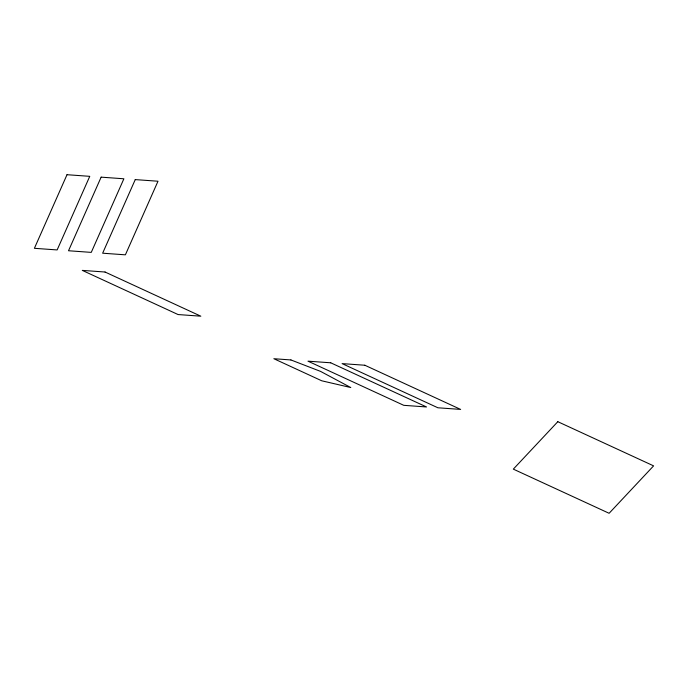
<?xml version="1.0" encoding="UTF-8"?>
<svg xmlns="http://www.w3.org/2000/svg" width="688" height="688" viewBox="0 0 688 688"><rect width="100%" height="100%" fill="white"/><g stroke="black" fill="none" stroke-linecap="round" stroke-linejoin="round"><path stroke-width="1.03" d="M67.011 174.709L34.4 248.308L57.147 249.933L89.758 176.334L67.011 174.709M101.136 177.151L68.516 250.75L91.263 252.384L123.883 178.785L101.136 177.151M135.252 179.602L102.641 253.201L125.388 254.827L157.999 181.228L135.252 179.602M557.813 421.692L513.325 469.13L609.112 513.291L653.6 465.862L557.813 421.692M105.04 272.018L82.293 270.384L178.08 314.554L200.827 316.188L105.04 272.018M290.921 359.944L273.858 358.715L321.752 380.799L350.785 387.542L320.556 371.391L290.921 359.944M330.73 362.8L307.983 361.166L403.77 405.327L426.517 406.961L330.73 362.8M364.846 365.242L342.099 363.608L437.886 407.778L460.633 409.412L364.846 365.242"/></g></svg>
